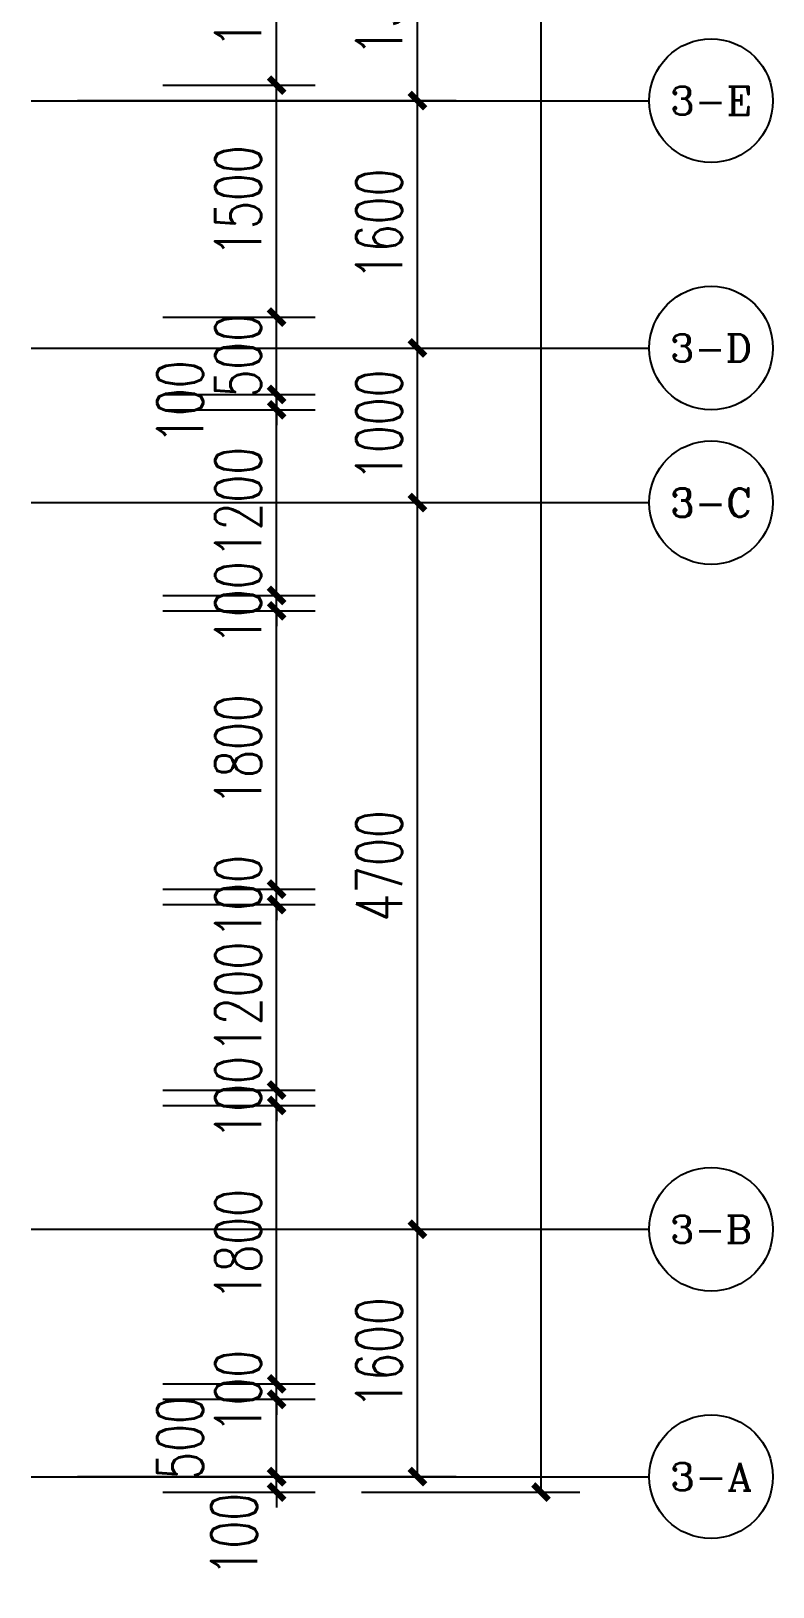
# Model space of a CAD drawing. Extents: x -59851 to 653804, y -249523 to 437614.
# Drawn here: x 5501 to 10301, y -112107 to -102044 of the extents above; entities that cross this region are included whole.
import ezdxf
from ezdxf.enums import TextEntityAlignment as Align

# ---------------------------------------------------------------- set-up
doc = ezdxf.new("R2010")
doc.units = 0
doc.header["$LTSCALE"] = 1000
doc.header["$MEASUREMENT"] = 0
for name, color, linetype in [('A-第三道尺寸线', 105, 'Continuous'), ('AXIS', 3, 'Continuous'), ('AXIS_TEXT', 7, 'Continuous')]:
    doc.layers.add(name, color=color, linetype=linetype)
doc.styles.add('_TCH_AXIS', font='COMPLEX', dxfattribs={"bigfont": 'GBCBIG'})
doc.styles.add('_TCH_DIM_T3', font='SIMPLEX.shx', dxfattribs={"width": 0.705882, "bigfont": 'GBCBIG.shx'})
doc.styles.add('COMPLEX', font='COMPLEX')
doc.dimstyles.new('_TCH_ARCH&&100', dxfattribs={"dimtxt": 297.5, "dimasz": 100, "dimexe": 250, "dimexo": 300, "dimgap": 100, "dimtad": 1, "dimdec": 0, "dimzin": 0, "dimdsep": 46, "dimtxsty": '_TCH_DIM_T3', "dimblk": 'ARCHTICK', "dimcen": 0.09, "dimclrt": 7, "dimazin": 2, "dimtfac": 1, "dimtdec": 0, "dimtix": 1, "dimtmove": 2, "dimatfit": 3, "dimfxl": 0, "dimtolj": 1, "dimtzin": 0, "dimarcsym": 0})

# ---------------------------------------------------------------- blocks, each defined once
blk = doc.blocks.new('_ArchTick')
at = {"color": 0, "linetype": 'ByBlock', "const_width": 0.4}
blk.add_lwpolyline([(-0.5, -0.5), (0.5, 0.5)], dxfattribs=at)
blk = doc.blocks.new('*D1827')
at = {"layer": 'A-第三道尺寸线', "color": 0, "lineweight": -2, "transparency": 16777216}
for p, q in [((6353, -101194), (7340, -101194)), ((7090, -102394), (7090, -101194)), ((6353, -102394), (7340, -102394))]:
    blk.add_line(p, q, dxfattribs=at)
at = {"layer": 'Defpoints', "color": 0, "transparency": 16777216}
for p in [(6053, -101194), (7090, -101194), (6053, -102394)]:
    blk.add_point(p, dxfattribs=at)
at = {"layer": 'A-第三道尺寸线', "color": 0, "lineweight": -2, "transparency": 16777216, "xscale": 100, "yscale": 100, "zscale": 100}
for p, rotation in [((7090, -101194), 90), ((7090, -102394), 270)]:
    blk.add_blockref('_ArchTick', p, dxfattribs=dict(at, rotation=rotation))
at = {"layer": 'A-第三道尺寸线', "color": 7, "transparency": 16777216, "insert": (6841, -101794), "char_height": 297.5, "attachment_point": 5, "rotation": 90, "style": '_TCH_DIM_T3'}
blk.add_mtext('\\A1;1200', dxfattribs=at)
blk = doc.blocks.new('*D1828')
at = {"layer": 'A-第三道尺寸线', "color": 0, "lineweight": -2, "transparency": 16777216}
for p, q in [((6353, -102394), (7340, -102394)), ((7090, -103894), (7090, -102394)), ((6353, -103894), (7340, -103894))]:
    blk.add_line(p, q, dxfattribs=at)
at = {"layer": 'Defpoints', "color": 0, "transparency": 16777216}
for p in [(6053, -102394), (7090, -102394), (6053, -103894)]:
    blk.add_point(p, dxfattribs=at)
at = {"layer": 'A-第三道尺寸线', "color": 0, "lineweight": -2, "transparency": 16777216, "xscale": 100, "yscale": 100, "zscale": 100}
for p, rotation in [((7090, -102394), 90), ((7090, -103894), 270)]:
    blk.add_blockref('_ArchTick', p, dxfattribs=dict(at, rotation=rotation))
at = {"layer": 'A-第三道尺寸线', "color": 7, "transparency": 16777216, "insert": (6841, -103144), "char_height": 297.5, "attachment_point": 5, "rotation": 90, "style": '_TCH_DIM_T3'}
blk.add_mtext('\\A1;1500', dxfattribs=at)
blk = doc.blocks.new('*D1829')
at = {"layer": 'A-第三道尺寸线', "color": 0, "lineweight": -2, "transparency": 16777216}
for p, q in [((7090, -103894), (7090, -103794)), ((6353, -103894), (7340, -103894)), ((7090, -104394), (7090, -103894)), ((6353, -104394), (7340, -104394)), ((7090, -104394), (7090, -104494))]:
    blk.add_line(p, q, dxfattribs=at)
at = {"layer": 'Defpoints', "color": 0, "transparency": 16777216}
for p in [(6053, -103894), (7090, -103894), (6053, -104394)]:
    blk.add_point(p, dxfattribs=at)
at = {"layer": 'A-第三道尺寸线', "color": 0, "lineweight": -2, "transparency": 16777216, "xscale": 100, "yscale": 100, "zscale": 100}
for p, rotation in [((7090, -103894), 270), ((7090, -104394), 90)]:
    blk.add_blockref('_ArchTick', p, dxfattribs=dict(at, rotation=rotation))
at = {"layer": 'A-第三道尺寸线', "color": 7, "transparency": 16777216, "insert": (6841, -104144), "char_height": 297.5, "attachment_point": 5, "rotation": 90, "style": '_TCH_DIM_T3'}
blk.add_mtext('\\A1;500', dxfattribs=at)
blk = doc.blocks.new('*D1830')
at = {"layer": 'A-第三道尺寸线', "color": 0, "lineweight": -2, "transparency": 16777216}
for p, q in [((7090, -104394), (7090, -104294)), ((6353, -104394), (7340, -104394)), ((7090, -104494), (7090, -104394)), ((6353, -104494), (7340, -104494)), ((7090, -104494), (7090, -104594))]:
    blk.add_line(p, q, dxfattribs=at)
at = {"layer": 'Defpoints', "color": 0, "transparency": 16777216}
for p in [(6053, -104394), (7090, -104394), (6053, -104494)]:
    blk.add_point(p, dxfattribs=at)
at = {"layer": 'A-第三道尺寸线', "color": 0, "lineweight": -2, "transparency": 16777216, "xscale": 100, "yscale": 100, "zscale": 100}
for p, rotation in [((7090, -104394), 270), ((7090, -104494), 90)]:
    blk.add_blockref('_ArchTick', p, dxfattribs=dict(at, rotation=rotation))
at = {"layer": 'A-第三道尺寸线', "color": 7, "transparency": 16777216, "insert": (6465, -104444), "char_height": 297.5, "attachment_point": 5, "rotation": 90, "style": '_TCH_DIM_T3'}
blk.add_mtext('\\A1;100', dxfattribs=at)
blk = doc.blocks.new('*D1831')
at = {"layer": 'A-第三道尺寸线', "color": 0, "lineweight": -2, "transparency": 16777216}
for p, q in [((6353, -104494), (7340, -104494)), ((7090, -105694), (7090, -104494)), ((6353, -105694), (7340, -105694))]:
    blk.add_line(p, q, dxfattribs=at)
at = {"layer": 'Defpoints', "color": 0, "transparency": 16777216}
for p in [(6053, -104494), (7090, -104494), (6053, -105694)]:
    blk.add_point(p, dxfattribs=at)
at = {"layer": 'A-第三道尺寸线', "color": 0, "lineweight": -2, "transparency": 16777216, "xscale": 100, "yscale": 100, "zscale": 100}
for p, rotation in [((7090, -104494), 90), ((7090, -105694), 270)]:
    blk.add_blockref('_ArchTick', p, dxfattribs=dict(at, rotation=rotation))
at = {"layer": 'A-第三道尺寸线', "color": 7, "transparency": 16777216, "insert": (6841, -105094), "char_height": 297.5, "attachment_point": 5, "rotation": 90, "style": '_TCH_DIM_T3'}
blk.add_mtext('\\A1;1200', dxfattribs=at)
blk = doc.blocks.new('*D1832')
at = {"layer": 'A-第三道尺寸线', "color": 0, "lineweight": -2, "transparency": 16777216}
for p, q in [((7090, -105694), (7090, -105594)), ((6353, -105694), (7340, -105694)), ((7090, -105794), (7090, -105694)), ((6353, -105794), (7340, -105794)), ((7090, -105794), (7090, -105894))]:
    blk.add_line(p, q, dxfattribs=at)
at = {"layer": 'Defpoints', "color": 0, "transparency": 16777216}
for p in [(6053, -105694), (7090, -105694), (6053, -105794)]:
    blk.add_point(p, dxfattribs=at)
at = {"layer": 'A-第三道尺寸线', "color": 0, "lineweight": -2, "transparency": 16777216, "xscale": 100, "yscale": 100, "zscale": 100}
for p, rotation in [((7090, -105694), 270), ((7090, -105794), 90)]:
    blk.add_blockref('_ArchTick', p, dxfattribs=dict(at, rotation=rotation))
at = {"layer": 'A-第三道尺寸线', "color": 7, "transparency": 16777216, "insert": (6841, -105744), "char_height": 297.5, "attachment_point": 5, "rotation": 90, "style": '_TCH_DIM_T3'}
blk.add_mtext('\\A1;100', dxfattribs=at)
blk = doc.blocks.new('*D1833')
at = {"layer": 'A-第三道尺寸线', "color": 0, "lineweight": -2, "transparency": 16777216}
for p, q in [((6353, -105794), (7340, -105794)), ((7090, -107594), (7090, -105794)), ((6353, -107594), (7340, -107594))]:
    blk.add_line(p, q, dxfattribs=at)
at = {"layer": 'Defpoints', "color": 0, "transparency": 16777216}
for p in [(6053, -105794), (7090, -105794), (6053, -107594)]:
    blk.add_point(p, dxfattribs=at)
at = {"layer": 'A-第三道尺寸线', "color": 0, "lineweight": -2, "transparency": 16777216, "xscale": 100, "yscale": 100, "zscale": 100}
for p, rotation in [((7090, -105794), 90), ((7090, -107594), 270)]:
    blk.add_blockref('_ArchTick', p, dxfattribs=dict(at, rotation=rotation))
at = {"layer": 'A-第三道尺寸线', "color": 7, "transparency": 16777216, "insert": (6841, -106694), "char_height": 297.5, "attachment_point": 5, "rotation": 90, "style": '_TCH_DIM_T3'}
blk.add_mtext('\\A1;1800', dxfattribs=at)
blk = doc.blocks.new('*D1834')
at = {"layer": 'A-第三道尺寸线', "color": 0, "lineweight": -2, "transparency": 16777216}
for p, q in [((7090, -107594), (7090, -107494)), ((6353, -107594), (7340, -107594)), ((7090, -107694), (7090, -107594)), ((6353, -107694), (7340, -107694)), ((7090, -107694), (7090, -107794))]:
    blk.add_line(p, q, dxfattribs=at)
at = {"layer": 'Defpoints', "color": 0, "transparency": 16777216}
for p in [(6053, -107594), (7090, -107594), (6053, -107694)]:
    blk.add_point(p, dxfattribs=at)
at = {"layer": 'A-第三道尺寸线', "color": 0, "lineweight": -2, "transparency": 16777216, "xscale": 100, "yscale": 100, "zscale": 100}
for p, rotation in [((7090, -107594), 270), ((7090, -107694), 90)]:
    blk.add_blockref('_ArchTick', p, dxfattribs=dict(at, rotation=rotation))
at = {"layer": 'A-第三道尺寸线', "color": 7, "transparency": 16777216, "insert": (6841, -107644), "char_height": 297.5, "attachment_point": 5, "rotation": 90, "style": '_TCH_DIM_T3'}
blk.add_mtext('\\A1;100', dxfattribs=at)
blk = doc.blocks.new('*D1835')
at = {"layer": 'A-第三道尺寸线', "color": 0, "lineweight": -2, "transparency": 16777216}
for p, q in [((6353, -107694), (7340, -107694)), ((7090, -108894), (7090, -107694)), ((6353, -108894), (7340, -108894))]:
    blk.add_line(p, q, dxfattribs=at)
at = {"layer": 'Defpoints', "color": 0, "transparency": 16777216}
for p in [(6053, -107694), (7090, -107694), (6053, -108894)]:
    blk.add_point(p, dxfattribs=at)
at = {"layer": 'A-第三道尺寸线', "color": 0, "lineweight": -2, "transparency": 16777216, "xscale": 100, "yscale": 100, "zscale": 100}
for p, rotation in [((7090, -107694), 90), ((7090, -108894), 270)]:
    blk.add_blockref('_ArchTick', p, dxfattribs=dict(at, rotation=rotation))
at = {"layer": 'A-第三道尺寸线', "color": 7, "transparency": 16777216, "insert": (6841, -108294), "char_height": 297.5, "attachment_point": 5, "rotation": 90, "style": '_TCH_DIM_T3'}
blk.add_mtext('\\A1;1200', dxfattribs=at)
blk = doc.blocks.new('*D1836')
at = {"layer": 'A-第三道尺寸线', "color": 0, "lineweight": -2, "transparency": 16777216}
for p, q in [((7090, -108894), (7090, -108794)), ((6353, -108894), (7340, -108894)), ((7090, -108994), (7090, -108894)), ((6353, -108994), (7340, -108994)), ((7090, -108994), (7090, -109094))]:
    blk.add_line(p, q, dxfattribs=at)
at = {"layer": 'Defpoints', "color": 0, "transparency": 16777216}
for p in [(6053, -108894), (7090, -108894), (6053, -108994)]:
    blk.add_point(p, dxfattribs=at)
at = {"layer": 'A-第三道尺寸线', "color": 0, "lineweight": -2, "transparency": 16777216, "xscale": 100, "yscale": 100, "zscale": 100}
for p, rotation in [((7090, -108894), 270), ((7090, -108994), 90)]:
    blk.add_blockref('_ArchTick', p, dxfattribs=dict(at, rotation=rotation))
at = {"layer": 'A-第三道尺寸线', "color": 7, "transparency": 16777216, "insert": (6841, -108944), "char_height": 297.5, "attachment_point": 5, "rotation": 90, "style": '_TCH_DIM_T3'}
blk.add_mtext('\\A1;100', dxfattribs=at)
blk = doc.blocks.new('*D1837')
at = {"layer": 'A-第三道尺寸线', "color": 0, "lineweight": -2, "transparency": 16777216}
for p, q in [((6353, -108994), (7340, -108994)), ((7090, -110794), (7090, -108994)), ((6353, -110794), (7340, -110794))]:
    blk.add_line(p, q, dxfattribs=at)
at = {"layer": 'Defpoints', "color": 0, "transparency": 16777216}
for p in [(6053, -108994), (7090, -108994), (6053, -110794)]:
    blk.add_point(p, dxfattribs=at)
at = {"layer": 'A-第三道尺寸线', "color": 0, "lineweight": -2, "transparency": 16777216, "xscale": 100, "yscale": 100, "zscale": 100}
for p, rotation in [((7090, -108994), 90), ((7090, -110794), 270)]:
    blk.add_blockref('_ArchTick', p, dxfattribs=dict(at, rotation=rotation))
at = {"layer": 'A-第三道尺寸线', "color": 7, "transparency": 16777216, "insert": (6841, -109894), "char_height": 297.5, "attachment_point": 5, "rotation": 90, "style": '_TCH_DIM_T3'}
blk.add_mtext('\\A1;1800', dxfattribs=at)
blk = doc.blocks.new('*D1838')
at = {"layer": 'A-第三道尺寸线', "color": 0, "lineweight": -2, "transparency": 16777216}
for p, q in [((7090, -110794), (7090, -110694)), ((6353, -110794), (7340, -110794)), ((7090, -110894), (7090, -110794)), ((6353, -110894), (7340, -110894)), ((7090, -110894), (7090, -110994))]:
    blk.add_line(p, q, dxfattribs=at)
at = {"layer": 'Defpoints', "color": 0, "transparency": 16777216}
for p in [(6053, -110794), (7090, -110794), (6053, -110894)]:
    blk.add_point(p, dxfattribs=at)
at = {"layer": 'A-第三道尺寸线', "color": 0, "lineweight": -2, "transparency": 16777216, "xscale": 100, "yscale": 100, "zscale": 100}
for p, rotation in [((7090, -110794), 270), ((7090, -110894), 90)]:
    blk.add_blockref('_ArchTick', p, dxfattribs=dict(at, rotation=rotation))
at = {"layer": 'A-第三道尺寸线', "color": 7, "transparency": 16777216, "insert": (6841, -110844), "char_height": 297.5, "attachment_point": 5, "rotation": 90, "style": '_TCH_DIM_T3'}
blk.add_mtext('\\A1;100', dxfattribs=at)
blk = doc.blocks.new('*D1839')
at = {"layer": 'A-第三道尺寸线', "color": 0, "lineweight": -2, "transparency": 16777216}
for p, q in [((6353, -110894), (7340, -110894)), ((7090, -111394), (7090, -110894)), ((6353, -111394), (7340, -111394))]:
    blk.add_line(p, q, dxfattribs=at)
at = {"layer": 'Defpoints', "color": 0, "transparency": 16777216}
for p in [(6053, -110894), (7090, -110894), (6053, -111394)]:
    blk.add_point(p, dxfattribs=at)
at = {"layer": 'A-第三道尺寸线', "color": 0, "lineweight": -2, "transparency": 16777216, "xscale": 100, "yscale": 100, "zscale": 100}
for p, rotation in [((7090, -110894), 90), ((7090, -111394), 270)]:
    blk.add_blockref('_ArchTick', p, dxfattribs=dict(at, rotation=rotation))
at = {"layer": 'A-第三道尺寸线', "color": 7, "transparency": 16777216, "insert": (6465, -111144), "char_height": 297.5, "attachment_point": 5, "rotation": 90, "style": '_TCH_DIM_T3'}
blk.add_mtext('\\A1;500', dxfattribs=at)
blk = doc.blocks.new('*D1840')
at = {"layer": 'A-第三道尺寸线', "color": 0, "lineweight": -2, "transparency": 16777216}
for p, q in [((7090, -111394), (7090, -111294)), ((6353, -111394), (7340, -111394)), ((7090, -111494), (7090, -111394)), ((6353, -111494), (7340, -111494)), ((7090, -111494), (7090, -111594))]:
    blk.add_line(p, q, dxfattribs=at)
at = {"layer": 'Defpoints', "color": 0, "transparency": 16777216}
for p in [(6053, -111394), (7090, -111394), (6053, -111494)]:
    blk.add_point(p, dxfattribs=at)
at = {"layer": 'A-第三道尺寸线', "color": 0, "lineweight": -2, "transparency": 16777216, "xscale": 100, "yscale": 100, "zscale": 100}
for p, rotation in [((7090, -111394), 270), ((7090, -111494), 90)]:
    blk.add_blockref('_ArchTick', p, dxfattribs=dict(at, rotation=rotation))
at = {"layer": 'A-第三道尺寸线', "color": 7, "transparency": 16777216, "insert": (6815, -111769), "char_height": 297.5, "attachment_point": 5, "rotation": 90, "style": '_TCH_DIM_T3'}
blk.add_mtext('\\A1;100', dxfattribs=at)
blk = doc.blocks.new('*D3131')
at = {"layer": 'AXIS', "color": 0, "lineweight": -2, "transparency": 16777216}
for p, q in [((5801, -109794), (8251, -109794)), ((8001, -111394), (8001, -109794)), ((5801, -111394), (8251, -111394))]:
    blk.add_line(p, q, dxfattribs=at)
at = {"layer": 'Defpoints', "color": 0, "transparency": 16777216}
for p in [(5501, -109794), (8001, -109794), (5501, -111394)]:
    blk.add_point(p, dxfattribs=at)
at = {"layer": 'AXIS', "color": 0, "lineweight": -2, "transparency": 16777216, "xscale": 100, "yscale": 100, "zscale": 100}
for p, rotation in [((8001, -109794), 90), ((8001, -111394), 270)]:
    blk.add_blockref('_ArchTick', p, dxfattribs=dict(at, rotation=rotation))
at = {"layer": 'AXIS', "color": 7, "transparency": 16777216, "insert": (7753, -110594), "char_height": 297.5, "attachment_point": 5, "rotation": 90, "style": '_TCH_DIM_T3'}
blk.add_mtext('\\A1;1600', dxfattribs=at)
blk = doc.blocks.new('*D3132')
at = {"layer": 'AXIS', "color": 0, "lineweight": -2, "transparency": 16777216}
for p, q in [((5801, -105094), (8251, -105094)), ((8001, -109794), (8001, -105094)), ((5801, -109794), (8251, -109794))]:
    blk.add_line(p, q, dxfattribs=at)
at = {"layer": 'Defpoints', "color": 0, "transparency": 16777216}
for p in [(5501, -105094), (8001, -105094), (5501, -109794)]:
    blk.add_point(p, dxfattribs=at)
at = {"layer": 'AXIS', "color": 0, "lineweight": -2, "transparency": 16777216, "xscale": 100, "yscale": 100, "zscale": 100}
for p, rotation in [((8001, -105094), 90), ((8001, -109794), 270)]:
    blk.add_blockref('_ArchTick', p, dxfattribs=dict(at, rotation=rotation))
at = {"layer": 'AXIS', "color": 7, "transparency": 16777216, "insert": (7753, -107444), "char_height": 297.5, "attachment_point": 5, "rotation": 90, "style": '_TCH_DIM_T3'}
blk.add_mtext('\\A1;4700', dxfattribs=at)
blk = doc.blocks.new('*D3133')
at = {"layer": 'AXIS', "color": 0, "lineweight": -2, "transparency": 16777216}
for p, q in [((5801, -104094), (8251, -104094)), ((8001, -105094), (8001, -104094)), ((5801, -105094), (8251, -105094))]:
    blk.add_line(p, q, dxfattribs=at)
at = {"layer": 'Defpoints', "color": 0, "transparency": 16777216}
for p in [(5501, -104094), (8001, -104094), (5501, -105094)]:
    blk.add_point(p, dxfattribs=at)
at = {"layer": 'AXIS', "color": 0, "lineweight": -2, "transparency": 16777216, "xscale": 100, "yscale": 100, "zscale": 100}
for p, rotation in [((8001, -104094), 90), ((8001, -105094), 270)]:
    blk.add_blockref('_ArchTick', p, dxfattribs=dict(at, rotation=rotation))
at = {"layer": 'AXIS', "color": 7, "transparency": 16777216, "insert": (7753, -104594), "char_height": 297.5, "attachment_point": 5, "rotation": 90, "style": '_TCH_DIM_T3'}
blk.add_mtext('\\A1;1000', dxfattribs=at)
blk = doc.blocks.new('*D3134')
at = {"layer": 'AXIS', "color": 0, "lineweight": -2, "transparency": 16777216}
for p, q in [((5801, -102494), (8251, -102494)), ((8001, -104094), (8001, -102494)), ((5801, -104094), (8251, -104094))]:
    blk.add_line(p, q, dxfattribs=at)
at = {"layer": 'Defpoints', "color": 0, "transparency": 16777216}
for p in [(5501, -102494), (8001, -102494), (5501, -104094)]:
    blk.add_point(p, dxfattribs=at)
at = {"layer": 'AXIS', "color": 0, "lineweight": -2, "transparency": 16777216, "xscale": 100, "yscale": 100, "zscale": 100}
for p, rotation in [((8001, -102494), 90), ((8001, -104094), 270)]:
    blk.add_blockref('_ArchTick', p, dxfattribs=dict(at, rotation=rotation))
at = {"layer": 'AXIS', "color": 7, "transparency": 16777216, "insert": (7753, -103294), "char_height": 297.5, "attachment_point": 5, "rotation": 90, "style": '_TCH_DIM_T3'}
blk.add_mtext('\\A1;1600', dxfattribs=at)
blk = doc.blocks.new('*D3135')
at = {"layer": 'AXIS', "color": 0, "lineweight": -2, "transparency": 16777216}
for p, q in [((5801, -101194), (8251, -101194)), ((8001, -102494), (8001, -101194)), ((5801, -102494), (8251, -102494))]:
    blk.add_line(p, q, dxfattribs=at)
at = {"layer": 'Defpoints', "color": 0, "transparency": 16777216}
for p in [(5501, -101194), (8001, -101194), (5501, -102494)]:
    blk.add_point(p, dxfattribs=at)
at = {"layer": 'AXIS', "color": 0, "lineweight": -2, "transparency": 16777216, "xscale": 100, "yscale": 100, "zscale": 100}
for p, rotation in [((8001, -101194), 90), ((8001, -102494), 270)]:
    blk.add_blockref('_ArchTick', p, dxfattribs=dict(at, rotation=rotation))
at = {"layer": 'AXIS', "color": 7, "transparency": 16777216, "insert": (7753, -101844), "char_height": 297.5, "attachment_point": 5, "rotation": 90, "style": '_TCH_DIM_T3'}
blk.add_mtext('\\A1;1300', dxfattribs=at)
blk = doc.blocks.new('*D3144')
at = {"layer": 'AXIS', "color": 0, "lineweight": -2, "transparency": 16777216}
for p, q in [((7640, -89594), (9051, -89594)), ((8801, -111494), (8801, -89594)), ((7640, -111494), (9051, -111494))]:
    blk.add_line(p, q, dxfattribs=at)
at = {"layer": 'Defpoints', "color": 0, "transparency": 16777216}
for p in [(7340, -89594), (8801, -89594), (7340, -111494)]:
    blk.add_point(p, dxfattribs=at)
at = {"layer": 'AXIS', "color": 0, "lineweight": -2, "transparency": 16777216, "xscale": 100, "yscale": 100, "zscale": 100}
for p, rotation in [((8801, -89594), 90), ((8801, -111494), 270)]:
    blk.add_blockref('_ArchTick', p, dxfattribs=dict(at, rotation=rotation))
at = {"layer": 'AXIS', "color": 7, "transparency": 16777216, "insert": (8553, -100544), "char_height": 297.5, "attachment_point": 5, "rotation": 90, "style": '_TCH_DIM_T3'}
blk.add_mtext('\\A1;21900', dxfattribs=at)
blk = doc.blocks.new('_AXISO')
blk.add_circle((0, 0), 0.5)
at = {"layer": 'AXIS_TEXT', "style": 'COMPLEX', "width": 1.041667}
blk.add_attdef('A', text='', height=0.56, dxfattribs=at).set_placement((-0.25, -0.28), (0.25, -0.28), align=Align.FIT)

msp = doc.modelspace()

# ---------------------------------------------------------------- linework, layer by layer
at = {"layer": 'AXIS'}
for p, q in [((5501.3, -102494.3), (9501.3, -102494.3)), ((5501.3, -104094.3), (9501.3, -104094.3)), ((5501.3, -105094.3), (9501.3, -105094.3)), ((5501.3, -109794.3), (9501.3, -109794.3)), ((5501.3, -111394.3), (9501.3, -111394.3))]:
    msp.add_line(p, q, dxfattribs=at)

# ---------------------------------------------------------------- block references
ref = msp.add_blockref('_AXISO', (9901.3, -102494.3), dxfattribs=dict(at, xscale=800, yscale=800, zscale=800))
ref.add_attrib('A', '3-E', dxfattribs={"layer": 'AXIS_TEXT', "height": 182.29, "style": '_TCH_AXIS'}).set_placement((9636.6, -102585.4), (10166.1, -102585.4), align=Align.FIT)
ref = msp.add_blockref('_AXISO', (9901.3, -104094.3), dxfattribs=dict(at, xscale=800, yscale=800, zscale=800))
ref.add_attrib('A', '3-D', dxfattribs={"layer": 'AXIS_TEXT', "height": 179.65, "style": '_TCH_AXIS'}).set_placement((9636.1, -104184.1), (10166.5, -104184.1), align=Align.FIT)
ref = msp.add_blockref('_AXISO', (9901.3, -105094.3), dxfattribs=dict(at, xscale=800, yscale=800, zscale=800))
ref.add_attrib('A', '3-C', dxfattribs={"layer": 'AXIS_TEXT', "height": 185, "style": '_TCH_AXIS'}).set_placement((9637, -105186.8), (10165.6, -105186.8), align=Align.FIT)
ref = msp.add_blockref('_AXISO', (9901.3, -109794.3), dxfattribs=dict(at, xscale=800, yscale=800, zscale=800))
ref.add_attrib('A', '3-B', dxfattribs={"layer": 'AXIS_TEXT', "height": 179.65, "style": '_TCH_AXIS'}).set_placement((9636.1, -109884.1), (10166.5, -109884.1), align=Align.FIT)
ref = msp.add_blockref('_AXISO', (9901.3, -111394.3), dxfattribs=dict(at, xscale=800, yscale=800, zscale=800))
ref.add_attrib('A', '3-A', dxfattribs={"layer": 'AXIS_TEXT', "height": 177.09, "style": '_TCH_AXIS'}).set_placement((9635.7, -111482.8), (10166.9, -111482.8), align=Align.FIT)

# ---------------------------------------------------------------- dimensions: what is measured, and where the dimension line sits
at = {"layer": 'A-第三道尺寸线'}
for p1, p2, picture, middle in [((6053.1, -102394.3), (6053.1, -101194.3), '*D1827', (6841.2, -101794.3)), ((6053.1, -103894.3), (6053.1, -102394.3), '*D1828', (6841.2, -103144.3)), ((6053.1, -104394.3), (6053.1, -103894.3), '*D1829', (6841.2, -104144.3)), ((6053.1, -105694.3), (6053.1, -104494.3), '*D1831', (6841.2, -105094.3)), ((6053.1, -105794.3), (6053.1, -105694.3), '*D1832', (6841.2, -105744.3)), ((6053.1, -107594.3), (6053.1, -105794.3), '*D1833', (6841.2, -106694.3)), ((6053.1, -107694.3), (6053.1, -107594.3), '*D1834', (6841.2, -107644.3)), ((6053.1, -108894.3), (6053.1, -107694.3), '*D1835', (6841.2, -108294.3)), ((6053.1, -108994.3), (6053.1, -108894.3), '*D1836', (6841.2, -108944.3)), ((6053.1, -110794.3), (6053.1, -108994.3), '*D1837', (6841.2, -109894.3)), ((6053.1, -110894.3), (6053.1, -110794.3), '*D1838', (6841.2, -110844.3))]:
    dim = msp.add_aligned_dim(p1=p1, p2=p2, distance=-1036.9, dimstyle='_TCH_ARCH&&100', dxfattribs=at)
    dim.commit()
    dim.dimension.update_dxf_attribs({"geometry": picture, "text_midpoint": middle})
for base, p1, p2, picture, middle in [((7090, -104394.3), (6053.1, -104494.3), (6053.1, -104394.3), '*D1830', (6465, -104444.3)), ((7090, -110894.3), (6053.1, -111394.3), (6053.1, -110894.3), '*D1839', (6465, -111144.3)), ((7090, -111394.3), (6053.1, -111494.3), (6053.1, -111394.3), '*D1840', (6815, -111769.3))]:
    dim = msp.add_linear_dim(base=base, p1=p1, p2=p2, angle=90, dimstyle='_TCH_ARCH&&100', dxfattribs=at)
    dim.commit()
    dim.dimension.update_dxf_attribs({"geometry": picture, "text_midpoint": middle, "dimtype": 161})
at = {"layer": 'AXIS'}
for p1, p2, distance, picture, middle in [((7340, -111494.3), (7340, -89594.3), -1461.3, '*D3144', (8552.6, -100544.3)), ((5501.3, -102494.3), (5501.3, -101194.3), -2500, '*D3135', (7752.6, -101844.3)), ((5501.3, -104094.3), (5501.3, -102494.3), -2500, '*D3134', (7752.6, -103294.3)), ((5501.3, -105094.3), (5501.3, -104094.3), -2500, '*D3133', (7752.6, -104594.3)), ((5501.3, -109794.3), (5501.3, -105094.3), -2500, '*D3132', (7752.6, -107444.3)), ((5501.3, -111394.3), (5501.3, -109794.3), -2500, '*D3131', (7752.6, -110594.3))]:
    dim = msp.add_aligned_dim(p1=p1, p2=p2, distance=distance, dimstyle='_TCH_ARCH&&100', dxfattribs=at)
    dim.commit()
    dim.dimension.update_dxf_attribs({"geometry": picture, "text_midpoint": middle})

doc.saveas('drawing.dxf')
